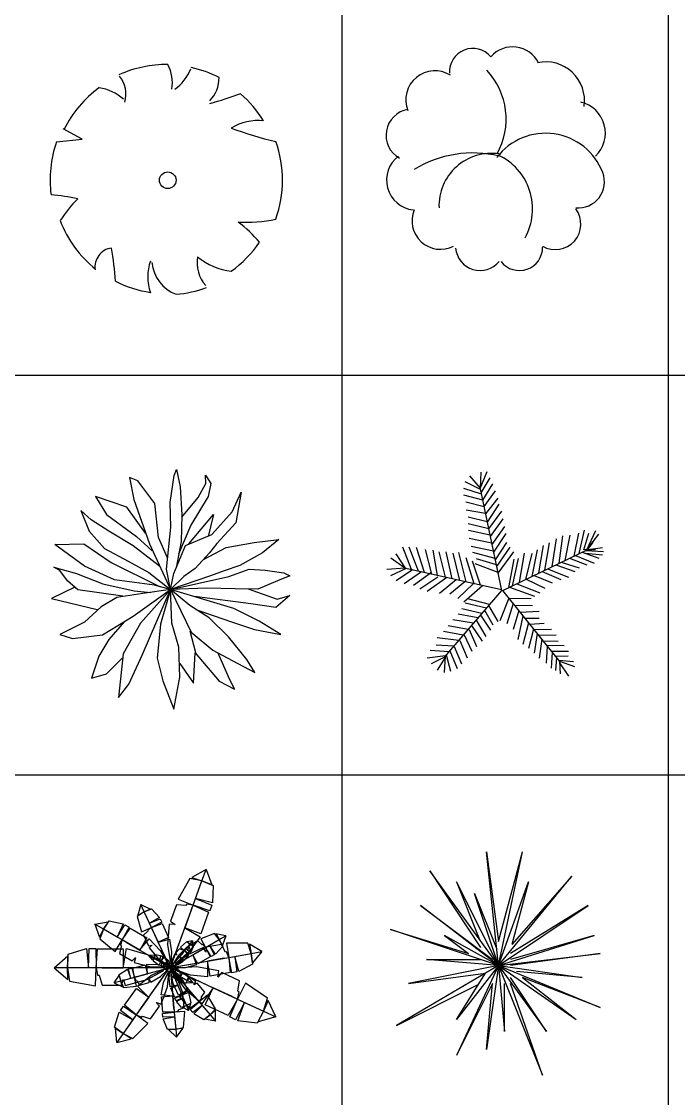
# Model space of a CAD drawing. Header units: inches. Extents: x 7658 to 73799, y 48 to 40262.
# Drawn here: x 19816 to 23984, y 12548 to 19380 of the extents above; entities that cross this region are included whole.
import ezdxf

# ---------------------------------------------------------------- set-up
doc = ezdxf.new("R2010")
doc.units = ezdxf.units.IN
doc.layers.add('www.cad-blocks.net', color=7, linetype='Continuous')

# ---------------------------------------------------------------- blocks, each defined once
blk = doc.blocks.new('A$C516926BB')
for p, q in [((10.4622, 38.5194), (10.4622, 0)), ((12.5317, 38.5194), (12.5317, 0)), ((0, 16.441), (60.3118, 16.441)), ((0, 13.9072), (62.4121, 13.9072))]:
    blk.add_line(p, q)
blk = doc.blocks.new('A$C63150AB7')
for p, q in [((0.2029, 0.9851), (0.0832, 1.0493)), ((0.0405, 0.9668), (0.2029, 0.9851))]:
    blk.add_line(p, q)
for centre, major_axis, start_param, end_param in [((0.7389, 0.7242), (0.5186, 0.5186), 0.773742, 1.211008), ((0.5096, 1.3383), (-0.1881, 0.1881), 3.788717, 4.391472), ((0.7389, 0.7242), (-0.5171, 0.5171), -1.25879, -1.000037), ((0.302, 1.2696), (0.1267, 0.1267), 5.212522, 6.19173), ((0.6339, 1.5318), (-0.1967, 0.1967), 2.952867, 3.552463), ((0.8605, 1.3759), (0.1498, 0.1498), 4.727144, 5.493687), ((0.7389, 0.7242), (0.5133, 0.5133), 1.415027, 1.895856), ((0.2606, 1.0058), (-0.2187, 0.2187), -1.509355, -0.95094), ((0.4137, 3.3781), (1.5905, 1.5905), 4.196465, 4.288448), ((0.7389, 0.7242), (0.5099, 0.5099), 6.045992, 6.361293), ((1.3182, 0.7802), (0.2276, 0.2276), 0.672515, 1.337872), ((2.0718, 3.6008), (-1.9153, 1.9153), 2.008638, 2.117872), ((0.7389, 0.7242), (-0.5228, 0.5228), 0.451039, 0.912371), ((0.7389, 0.7242), (-0.52, 0.52), 3.583697, 4.266108), ((0.7462, 0.7238), (-0.0372, 0.0372), 3.926991, 10.210176), ((-0.0904, -0.5785), (-0.8576, 0.8576), -1.005784, -0.864551), ((0.7443, 0.0311), (0.5717, 0.5717), 1.566925, 1.786021), ((0.7389, 0.7242), (0.5109, 0.5109), 2.719403, 3.253977), ((1.2433, 1.3603), (-0.6388, 0.6388), 2.299393, 2.565889), ((0.7503, -0.1495), (0.5313, 0.5313), 6.189873, 6.440142), ((0.4046, 0.1742), (0.085, 0.085), 0.920505, 2.509971), ((-1.1106, 0.004), (1.0795, 1.0795), 5.549213, 5.688444), ((0.7389, 0.7242), (0.5009, 0.5009), 4.544733, 4.908675), ((0.9227, 0.11), (0.2147, 0.2147), 2.017616, 2.694773), ((1.1578, 0.2017), (-0.1593, 0.1593), 0.621885, 1.494487), ((1.1989, 0.5573), (-0.2925, 0.2925), 1.66606, 2.235929), ((0.8887, 0.2281), (0.1734, 0.1734), 2.46425, 3.551661), ((0.7389, 0.7242), (0.5086, 0.5086), 3.458367, 3.784495), ((0.7389, 0.7242), (0.5138, 0.5138), 4.009434, 4.281776)]:
    blk.add_ellipse(centre, major_axis=major_axis, ratio=1, start_param=start_param, end_param=end_param)
blk = doc.blocks.new('A$C36E51617')
for centre, major_axis, start_param, end_param in [((0.5508, 1.2596), (-0.1056, 0.1056), 4.632267, 7.123696), ((0.8025, 1.2351), (-0.1299, 0.1299), 4.38944, 6.34696), ((1.0144, 1.0784), (-0.173, 0.173), 3.774401, 5.720217), ((0.3092, 1.0834), (-0.1299, 0.1299), -1.3541, 1.167084), ((0.3087, 0.9603), (-0.3203, 0.3203), 3.416789, 4.683083), ((1.1903, 0.8719), (-0.1421, 0.1421), 3.114375, 5.266051), ((0.165, 0.8582), (0.117, 0.117), 0.944961, 3.429935), ((1.0121, 0.4826), (-0.3879, 0), 3.505958, 5.636507), ((0.5507, 0.0328), (-0.504, 0.504), -1.021145, -0.235475), ((0.6673, 0.4111), (0.2346, 0.2346), 0.634609, 2.397102), ((0.1938, 0.5736), (-0.1347, 0.1347), -0.141715, 2.238955), ((0.5532, 0.3908), (-0.266, 0.266), 3.41688, 5.066097), ((1.2201, 0.562), (-0.1168, 0.1168), 2.25606, 4.291356), ((0.345, 0.3152), (0.1278, 0.1278), 1.9629, 4.403331), ((1.0742, 0.2943), (-0.1142, 0.1142), 1.831001, 4.568798), ((0.597, 0.1565), (0.1108, 0.1108), 2.452912, 4.801239), ((0.846, 0.147), (0.1041, 0.1041), 3.022497, 5.504271)]:
    blk.add_ellipse(centre, major_axis=major_axis, ratio=1, start_param=start_param, end_param=end_param)
blk = doc.blocks.new('A$C56312F55')
at = {"linetype": 'Continuous'}
for p, q in [((0.7781, 1.4832), (0.7927, 1.5206)), ((0.7927, 1.5206), (0.816, 1.4114)), ((0.5479, 1.4488), (0.4954, 1.4706)), ((0.4954, 1.4706), (0.5216, 1.3302)), ((0.6557, 1.3051), (0.5479, 1.4488)), ((0.7519, 1.3114), (0.7781, 1.4832)), ((0.9792, 1.4332), (0.9763, 1.4862)), ((0.9763, 1.4862), (1.0112, 1.4332)), ((0.816, 1.4114), (0.8276, 1.2333)), ((0.9296, 1.3426), (0.9792, 1.4332)), ((1.0112, 1.4332), (0.9938, 1.3489)), ((1.1453, 1.252), (1.2036, 1.377)), ((1.2036, 1.377), (1.1686, 1.1834)), ((0.4779, 1.2833), (0.2798, 1.3489)), ((0.2798, 1.3489), (0.3497, 1.2365)), ((0.5216, 1.3302), (0.6207, 1.0491)), ((0.679, 1.0897), (0.6557, 1.3051)), ((0.7577, 1.1553), (0.7519, 1.3114)), ((0.8271, 1.2179), (0.9296, 1.3426)), ((0.9938, 1.3489), (0.883, 1.1678)), ((0.2506, 1.2021), (0.1865, 1.2614)), ((0.1865, 1.2614), (0.239, 1.1303)), ((0.3497, 1.2365), (0.5391, 1.096)), ((0.5966, 1.1175), (0.4779, 1.2833)), ((0.8276, 1.2333), (0.8218, 1.0647)), ((0.8714, 1.0491), (1.0287, 1.2365)), ((1.0287, 1.2365), (0.9938, 1.096)), ((1.0171, 1.1084), (1.1453, 1.252)), ((0.3643, 1.1303), (0.2506, 1.2021)), ((0.883, 1.1678), (0.8061, 0.9847)), ((1.1686, 1.1834), (1.0491, 1.0522)), ((0.239, 1.1303), (0.3351, 1.021)), ((0.5187, 1.0366), (0.3643, 1.1303)), ((0.5391, 1.096), (0.6382, 1.0054)), ((0.7286, 0.8899), (0.7577, 1.1553)), ((0.851, 1.0398), (1.0171, 1.1084)), ((0.0204, 1.046), (0.204, 1.0491)), ((0.2098, 0.9086), (0.0204, 1.046)), ((0.204, 1.0491), (0.3788, 0.9305)), ((0.6861, 0.908), (0.5187, 1.0366)), ((0.6207, 1.0491), (0.7545, 0.7603)), ((0.7364, 0.9616), (0.679, 1.0897)), ((0.7752, 0.8618), (0.851, 1.0398)), ((0.8218, 1.0647), (0.7901, 0.8967)), ((0.9648, 0.9512), (1.1074, 1.0272)), ((1.0491, 1.0522), (1.0025, 0.9929)), ((1.1074, 1.0272), (1.2852, 1.0585)), ((1.2852, 1.0585), (1.4426, 1.0772)), ((1.4426, 1.0772), (1.3376, 0.9929)), ((0.3351, 1.021), (0.4867, 0.9398)), ((1.0025, 0.9929), (0.9122, 0.893)), ((1.3376, 0.9929), (1.1948, 0.9117)), ((0.0146, 0.9023), (0.1574, 0.8618)), ((0.0524, 0.8805), (0.0146, 0.9023)), ((0.3992, 0.8212), (0.2098, 0.9086)), ((0.3788, 0.9305), (0.6861, 0.7781)), ((0.4867, 0.9398), (0.6178, 0.868)), ((0.7545, 0.7603), (0.7286, 0.8899)), ((0.9122, 0.893), (0.8393, 0.8431)), ((1.1948, 0.9117), (1.0958, 0.8774)), ((1.1249, 0.8431), (1.2531, 0.8899)), ((1.2531, 0.8899), (1.3551, 0.8836)), ((0.102, 0.8149), (0.0524, 0.8805)), ((0.1574, 0.8618), (0.3264, 0.7962)), ((0.6528, 0.7868), (0.3992, 0.8212)), ((0.6178, 0.868), (0.7545, 0.7603)), ((0.7545, 0.7603), (0.7752, 0.8618)), ((1.0083, 0.8461), (0.7545, 0.7603)), ((0.7545, 0.7603), (1.1249, 0.8431)), ((0.8393, 0.8431), (0.7545, 0.7603)), ((1.0958, 0.8774), (1.0083, 0.8461)), ((1.3551, 0.8836), (1.4746, 0.8649)), ((1.5125, 0.8461), (1.4338, 0.8149)), ((1.4746, 0.8649), (1.5125, 0.8461)), ((0.1468, 0.7756), (0, 0.7025)), ((0.1661, 0.7587), (0.102, 0.8149)), ((0.4517, 0.7181), (0.1661, 0.7587)), ((0.3264, 0.7962), (0.5246, 0.7525)), ((0.5187, 0.5901), (0.7545, 0.7603)), ((0.5246, 0.7525), (0.6302, 0.7406)), ((0.7545, 0.7603), (0.5654, 0.5464)), ((0.5741, 0.3434), (0.7545, 0.7603)), ((0.7545, 0.7603), (0.5799, 0.7338)), ((0.7545, 0.7603), (0.6528, 0.7868)), ((0.7545, 0.7603), (0.6907, 0.5401)), ((0.985, 0.7681), (0.7545, 0.7603)), ((0.7545, 0.7603), (0.8859, 0.4902)), ((0.8772, 0.6588), (0.7545, 0.7603)), ((1.157, 0.6401), (0.7545, 0.7603)), ((0.7635, 0.5464), (0.7545, 0.7603)), ((1.1657, 0.7649), (0.985, 0.7681)), ((1.3085, 0.7619), (1.1657, 0.7649)), ((1.2474, 0.7632), (1.4309, 0.6994)), ((1.4338, 0.8149), (1.3085, 0.7619)), ((0, 0.7025), (0.2885, 0.6338)), ((0.4138, 0.7088), (0.3147, 0.6494)), ((0.5799, 0.7338), (0.4138, 0.7088)), ((1.2648, 0.6682), (0.9075, 0.7146)), ((1.5125, 0.7212), (1.4222, 0.6463)), ((1.4309, 0.6994), (1.5125, 0.7212)), ((0.3147, 0.6494), (0.2098, 0.5527)), ((0.9996, 0.5808), (0.8772, 0.6588)), ((0.9163, 0.6339), (1.1424, 0.5558)), ((1.3172, 0.5589), (1.157, 0.6401)), ((1.4222, 0.6463), (1.2648, 0.6682)), ((0.2098, 0.5527), (0.0524, 0.4746)), ((0.3235, 0.4715), (0.5187, 0.5901)), ((0.4617, 0.5555), (0.3643, 0.4434)), ((1.122, 0.4589), (0.9996, 0.5808)), ((1.1424, 0.5558), (1.2881, 0.5058)), ((1.4542, 0.4746), (1.3172, 0.5589)), ((0.5654, 0.5464), (0.4546, 0.3528)), ((0.6907, 0.5401), (0.6703, 0.3247)), ((0.8072, 0.3934), (0.7635, 0.5464)), ((0.9151, 0.359), (0.8801, 0.4964)), ((0.8859, 0.4902), (1.0229, 0.3747)), ((1.2881, 0.5058), (1.4542, 0.4746)), ((0.0524, 0.4746), (0.134, 0.4496)), ((0.134, 0.4496), (0.3235, 0.4715)), ((0.3643, 0.4434), (0.3002, 0.3372)), ((1.2386, 0.3153), (1.122, 0.4589)), ((0.4546, 0.3528), (0.4255, 0.0749)), ((0.4896, 0.1592), (0.5741, 0.3434)), ((0.8131, 0.203), (0.8072, 0.3934)), ((0.9005, 0.1655), (0.9122, 0.359)), ((0.9122, 0.359), (1.0637, 0.1779)), ((1.0229, 0.3747), (1.1453, 0.3091)), ((1.122, 0.206), (1.0579, 0.356)), ((0.3002, 0.3372), (0.2535, 0.1967)), ((0.3497, 0.2248), (0.4488, 0.3247)), ((0.6703, 0.3247), (0.7052, 0.1811)), ((0.8131, 0.2904), (0.9005, 0.1655)), ((1.1453, 0.3091), (1.291, 0.2341)), ((1.291, 0.2341), (1.2386, 0.3153)), ((0.2535, 0.1967), (0.3497, 0.2248)), ((1.1599, 0.128), (1.122, 0.206)), ((0.4255, 0.0749), (0.4896, 0.1592)), ((0.7052, 0.1811), (0.7752, 0)), ((0.7752, 0), (0.8131, 0.203)), ((1.0637, 0.1779), (1.1599, 0.128))]:
    blk.add_line(p, q, dxfattribs=at)
blk = doc.blocks.new('A$C5A6D40E5')
for p, q in [((0.5927, 1.1912), (0.6363, 1.2994)), ((0.5942, 1.1843), (0.497, 1.2335)), ((0.5933, 1.1928), (0.5263, 1.2711)), ((0.5937, 1.1938), (0.5991, 1.2947)), ((0.5986, 1.1632), (0.6557, 1.2586)), ((0.6006, 1.1539), (0.4876, 1.1909)), ((0.729, 0.5446), (0.5934, 1.188)), ((0.6086, 1.1157), (0.6713, 1.2202)), ((0.6167, 1.0775), (0.6898, 1.1753)), ((0.6085, 1.1165), (0.4891, 1.1478)), ((0.6174, 1.0743), (0.4999, 1.104)), ((0.6268, 1.0293), (0.706, 1.1303)), ((0.6261, 1.0326), (0.503, 1.0534)), ((0.638, 0.9766), (0.7128, 1.091)), ((0.6466, 0.9357), (0.7302, 1.0466)), ((0.6372, 0.9802), (0.5155, 1.0079)), ((0.6466, 0.9354), (0.5163, 0.9659)), ((0.6568, 0.8872), (0.7384, 0.9987)), ((0.6551, 0.8953), (0.5172, 0.9248)), ((0.6678, 0.8352), (0.7489, 0.9494)), ((0.6778, 0.7876), (0.7563, 0.9062)), ((1.0925, 0.7165), (1.1171, 0.8899)), ((1.1306, 0.7348), (1.1629, 0.8944)), ((1.1876, 0.7624), (1.2175, 0.9065)), ((1.2208, 0.7784), (1.2533, 0.9263)), ((1.2496, 0.8007), (1.2806, 0.9068)), ((1.2692, 0.8019), (1.3247, 0.9234)), ((1.2724, 0.8087), (1.344, 0.9009)), ((0.666, 0.8438), (0.5223, 0.8737)), ((0.6764, 0.794), (0.5348, 0.8237)), ((0.6882, 0.7385), (0.7606, 0.8483)), ((0.9649, 0.6547), (0.9935, 0.829)), ((1.0017, 0.6726), (1.0307, 0.8459)), ((1.0481, 0.695), (1.0751, 0.871)), ((1.2741, 0.8042), (1.3085, 0.8497)), ((0.1174, 0.6848), (0.0591, 0.7764)), ((0.1567, 0.6759), (0.1018, 0.8193)), ((0.2006, 0.666), (0.1407, 0.8187)), ((0.2395, 0.6572), (0.1888, 0.8157)), ((0.2853, 0.6469), (0.2448, 0.8039)), ((0.3217, 0.6387), (0.2937, 0.7995)), ((0.3724, 0.6272), (0.3312, 0.7885)), ((0.4142, 0.6178), (0.3759, 0.7885)), ((0.4635, 0.6067), (0.4214, 0.7808)), ((0.5035, 0.5976), (0.4569, 0.7841)), ((0.553, 0.5865), (0.5038, 0.7516)), ((0.6863, 0.7471), (0.5448, 0.7847)), ((0.6972, 0.6953), (0.7828, 0.8196)), ((0.706, 0.6539), (0.8064, 0.7897)), ((0.7364, 0.5443), (1.2741, 0.8042)), ((0.8413, 0.5969), (0.8729, 0.78)), ((0.8816, 0.6145), (0.9215, 0.7791)), ((0.921, 0.6335), (0.9562, 0.8009)), ((1.1962, 0.7666), (1.3145, 0.7179)), ((1.2392, 0.7874), (1.3455, 0.7483)), ((1.2741, 0.8042), (1.2496, 0.8007)), ((1.2593, 0.78), (1.3688, 0.7702)), ((1.2644, 0.7965), (1.375, 0.7909)), ((1.2741, 0.8042), (1.3244, 0.8042)), ((1.2761, 0.8042), (1.3685, 0.8157)), ((0.1164, 0.6845), (0, 0.6759)), ((0.123, 0.6835), (0.0236, 0.6363)), ((0.1199, 0.682), (0.025, 0.7498)), ((0.7268, 0.5473), (0.12, 0.6842)), ((0.5943, 0.5772), (0.5431, 0.7303)), ((0.7053, 0.6572), (0.5596, 0.7128)), ((0.6949, 0.7064), (0.5681, 0.7442)), ((0.7744, 0.5627), (0.8081, 0.7421)), ((0.7965, 0.5734), (0.8356, 0.7457)), ((1.0719, 0.7065), (1.1922, 0.6638)), ((1.1052, 0.7226), (1.2192, 0.688)), ((1.1585, 0.7483), (1.2676, 0.7066)), ((0.1633, 0.6744), (0.0594, 0.6046)), ((0.2196, 0.6617), (0.1092, 0.5866)), ((0.2827, 0.657), (0.1683, 0.5748)), ((0.3234, 0.6287), (0.2081, 0.5517)), ((0.3793, 0.6257), (0.2562, 0.5381)), ((0.8827, 0.615), (1.0026, 0.5588)), ((0.934, 0.6398), (1.0489, 0.5928)), ((0.9851, 0.6645), (1.1046, 0.6144)), ((1.0198, 0.6813), (1.1521, 0.6274)), ((0.4397, 0.612), (0.3332, 0.5254)), ((0.4945, 0.5997), (0.3992, 0.5195)), ((0.5498, 0.5872), (0.4495, 0.4938)), ((0.6071, 0.5743), (0.4885, 0.4704)), ((0.7776, 0.5642), (0.936, 0.5068)), ((0.8243, 0.5868), (0.9704, 0.5292)), ((0.727, 0.5446), (0.3659, 0.1224)), ((0.6505, 0.4551), (0.5141, 0.4911)), ((0.7735, 0.4944), (0.7168, 0.3515)), ((0.7333, 0.5443), (1.0961, 0.0937)), ((0.775, 0.4925), (0.915, 0.4943)), ((0.6014, 0.3977), (0.4757, 0.4284)), ((0.6311, 0.4325), (0.4956, 0.4633)), ((0.6203, 0.4198), (0.6724, 0.3258)), ((0.6454, 0.4491), (0.7029, 0.3471)), ((0.8009, 0.4603), (0.76, 0.332)), ((0.8361, 0.4166), (0.801, 0.2963)), ((0.809, 0.4503), (0.9244, 0.4476)), ((0.8444, 0.4063), (0.9653, 0.4116)), ((0.5496, 0.3371), (0.4174, 0.358)), ((0.578, 0.3703), (0.4527, 0.3932)), ((0.5654, 0.3557), (0.6284, 0.2522)), ((0.5929, 0.3878), (0.6582, 0.2912)), ((0.8626, 0.3837), (0.8302, 0.233)), ((0.876, 0.3671), (0.967, 0.3672)), ((0.4836, 0.26), (0.3594, 0.2832)), ((0.5153, 0.2971), (0.3887, 0.3205)), ((0.5216, 0.2959), (0.5681, 0.1883)), ((0.5361, 0.3214), (0.6034, 0.2217)), ((0.8991, 0.3383), (0.8629, 0.2016)), ((0.9308, 0.299), (0.8991, 0.1756)), ((0.9065, 0.3292), (0.9986, 0.3362)), ((0.9334, 0.2958), (1.0444, 0.2977)), ((0.4555, 0.2271), (0.3185, 0.2439)), ((0.4622, 0.2263), (0.509, 0.1156)), ((0.4887, 0.266), (0.5382, 0.1597)), ((0.954, 0.2703), (0.9335, 0.1464)), ((0.9616, 0.2607), (1.0734, 0.2631)), ((0.9825, 0.2348), (0.9653, 0.1138)), ((0.9914, 0.2238), (1.0873, 0.2229)), ((0.3934, 0.1546), (0.2735, 0.1626)), ((0.4233, 0.1895), (0.3136, 0.1972)), ((0.3997, 0.1619), (0.4455, 0.0497)), ((0.4268, 0.1893), (0.4726, 0.0781)), ((1.0174, 0.1914), (1.0105, 0.0819)), ((1.0126, 0.1975), (1.124, 0.1943)), ((1.0481, 0.1533), (1.0429, 0.05)), ((1.0445, 0.1578), (1.1521, 0.1582)), ((0.3724, 0.1299), (0.2556, 0.1138)), ((0.3648, 0.121), (0.2812, 0.0792)), ((0.369, 0.1185), (0.3179, 0.0375)), ((0.3695, 0.1265), (0.3628, 0.0225)), ((0.3765, 0.1348), (0.4032, 0.0319)), ((1.0698, 0.1264), (1.1498, 0.1289)), ((1.0758, 0.1189), (1.0708, 0.0361)), ((1.0903, 0.101), (1.1831, 0.0925)), ((1.0947, 0.0954), (1.1902, 0.0612)), ((1.0952, 0.0948), (1.1001, 0.0154)), ((1.0959, 0.0843), (1.1515, 0))]:
    blk.add_line(p, q)
blk = doc.blocks.new('A$C02403814')
for p, q in [((0.7133, 0.488, -0.3969), (0.7377, 0.4739, -0.3969)), ((0.7133, 0.488, -0.0921), (0.7377, 0.4739, -0.0921)), ((0.7205, 0.4588, -0.2419), (0.7377, 0.4834, -0.2419)), ((0.7281, 0.4943, -0.0074), (0.7377, 0.4739, -0.0074)), ((0.7492, 0.5056, -0.3197), (0.7377, 0.4739, -0.3197)), ((0.7555, 0.4842, -0.0458), (0.7377, 0.4739, -0.0458)), ((0.7449, 0.4825, 0.0573), (0.7377, 0.4739, 0.0573)), ((0.7672, 0.4791, -0.1394), (0.7377, 0.4739, -0.1394)), ((0.7001, 0.4739, -0.4715), (0.7377, 0.4739, -0.4715)), ((0.7195, 0.469, 0.0205), (0.7377, 0.4739, 0.0205)), ((0.7717, 0.458, -0.3953), (0.7377, 0.4739, -0.3953)), ((0.7522, 0.4567, -0.3217), (0.7377, 0.4739, -0.3217)), ((0.7436, 0.4601, -0.1706), (0.7377, 0.4739, -0.1706)), ((0.7396, 0.4515, -0.0455), (0.7377, 0.4739, -0.0455))]:
    blk.add_line(p, q)
at = {"extrusion": (0.721942, -0.193444, 0.664364)}
blk.add_line((0.7335, 0.4771, 0.0633), (0.7389, 0.4736, 0.0564), dxfattribs=at)
at = {"extrusion": (-0.657265, 0.176114, 0.732793)}
blk.add_line((0.7417, 0.4651, 0.0627), (0.7359, 0.4692, 0.0565), dxfattribs=at)
for points in [[(0.9647, 1.0978, -0.5061), (0.8743, 1.0467, -0.3932), (0.9384, 1.0253, -0.3724), (0.9647, 1.0978, -0.5061)], [(0.9647, 1.0978, -0.5061), (1.0012, 1.0005, -0.3932), (0.9384, 1.0253, -0.3724), (0.9647, 1.0978, -0.5061)], [(0.9384, 1.0253, -0.3724), (0.8624, 1.0414, -0.374), (0.7872, 0.9096, -0.2902), (0.8825, 0.8718, -0.2781)], [(0.9384, 1.0253, -0.3724), (1.0094, 0.9958, -0.3782), (1.0055, 0.8851, -0.3208), (0.8977, 0.9136, -0.3038)], [(0.8977, 0.9136, -0.3038), (1.0004, 0.8711, -0.3123), (0.9877, 0.8362, -0.2908), (0.8825, 0.8718, -0.2781)], [(0.5715, 0.828, -0.0425), (0.5281, 0.7997, -0.0435), (0.555, 0.7022, 0.0123), (0.6177, 0.7294, 0.0204)], [(0.5496, 0.8745, -0.1316), (0.5312, 0.8078, -0.0564), (0.5715, 0.828, -0.0425), (0.5496, 0.8745, -0.1316)], [(0.5496, 0.8745, -0.1316), (0.6127, 0.8461, -0.0564), (0.5715, 0.828, -0.0425), (0.5496, 0.8745, -0.1316)], [(0.5715, 0.828, -0.0425), (0.6188, 0.8477, -0.0464), (0.6693, 0.7938, -0.0081), (0.6051, 0.7563, 0.0032)], [(0.8825, 0.8718, -0.2781), (0.9807, 0.8269, -0.2493), (0.9309, 0.69, -0.2493), (0.8297, 0.7268, -0.2781)], [(0.2585, 0.7505, -0.2474), (0.3436, 0.7664, -0.1534), (0.3142, 0.7184, -0.136), (0.2585, 0.7505, -0.2474)], [(0.2585, 0.7505, -0.5522), (0.3436, 0.7664, -0.4582), (0.3142, 0.7184, -0.4408), (0.2585, 0.7505, -0.5522)], [(0.3142, 0.7184, -0.4408), (0.3487, 0.7724, -0.4457), (0.439, 0.7532, -0.3978), (0.3999, 0.6689, -0.3837)], [(0.3142, 0.7184, -0.136), (0.3487, 0.7724, -0.1409), (0.439, 0.7532, -0.093), (0.3999, 0.6689, -0.0789)], [(0.6051, 0.7563, 0.0032), (0.6735, 0.7848, -0.0024), (0.684, 0.7624, 0.0119), (0.6177, 0.7294, 0.0204)], [(0.6177, 0.7294, 0.0204), (0.6851, 0.7547, 0.0396), (0.7264, 0.6668, 0.0396), (0.6614, 0.6363, 0.0204)], [(0.2585, 0.7505, -0.2474), (0.2873, 0.6689, -0.1534), (0.3142, 0.7184, -0.136), (0.2585, 0.7505, -0.2474)], [(0.2585, 0.7505, -0.5522), (0.2873, 0.6689, -0.4582), (0.3142, 0.7184, -0.4408), (0.2585, 0.7505, -0.5522)], [(0.3142, 0.7184, -0.4408), (0.29, 0.6584, -0.4421), (0.3873, 0.5776, -0.3723), (0.4321, 0.6503, -0.3623)], [(0.3142, 0.7184, -0.136), (0.29, 0.6584, -0.1373), (0.3873, 0.5776, -0.0675), (0.4321, 0.6503, -0.0575)], [(0.3999, 0.6689, -0.3837), (0.4497, 0.747, -0.3907), (0.4765, 0.7315, -0.3728), (0.4321, 0.6503, -0.3623)], [(0.3999, 0.6689, -0.0789), (0.4497, 0.747, -0.0859), (0.4765, 0.7315, -0.068), (0.4321, 0.6503, -0.0575)], [(0.4321, 0.6503, -0.3623), (0.4831, 0.7244, -0.3382), (0.5883, 0.6637, -0.3382), (0.5435, 0.586, -0.3623)], [(0.4321, 0.6503, -0.0575), (0.4831, 0.7244, -0.0334), (0.5883, 0.6637, -0.0334), (0.5435, 0.586, -0.0575)], [(1.0482, 0.6532, -0.078), (1.019, 0.6906, -0.079), (0.932, 0.6584, -0.0278), (0.9618, 0.6033, -0.0204)], [(1.089, 0.6767, -0.1597), (1.0266, 0.6884, -0.0907), (1.0482, 0.6532, -0.078), (1.089, 0.6767, -0.1597)], [(0.8629, 0.6241, 0.0397), (0.8409, 0.6378, 0.0392), (0.8024, 0.6049, 0.0672), (0.828, 0.5823, 0.0712)], [(0.8629, 0.6241, 0.0397), (0.8818, 0.6069, 0.0378), (0.8681, 0.5726, 0.0569), (0.8375, 0.5937, 0.0626)], [(0.8793, 0.6439, -0.0048), (0.8452, 0.6381, 0.0328), (0.8629, 0.6241, 0.0397), (0.8793, 0.6439, -0.0048)], [(0.8793, 0.6439, -0.0048), (0.8798, 0.6093, 0.0328), (0.8629, 0.6241, 0.0397), (0.8793, 0.6439, -0.0048)], [(0.9853, 0.6169, -0.0361), (1.0167, 0.5566, -0.0412), (0.997, 0.5453, -0.0282), (0.9618, 0.6033, -0.0204)], [(1.0482, 0.6532, -0.078), (1.0699, 0.6115, -0.0816), (1.0245, 0.5612, -0.0465), (0.9853, 0.6169, -0.0361)], [(1.089, 0.6767, -0.1597), (1.0679, 0.6169, -0.0907), (1.0482, 0.6532, -0.078), (1.089, 0.6767, -0.1597)], [(1.2513, 0.5645, -0.1863), (1.23, 0.6301, -0.1876), (1.0951, 0.6294, -0.1131), (1.1083, 0.5392, -0.1024)], [(1.3188, 0.5764, -0.305), (1.2394, 0.6233, -0.2047), (1.2513, 0.5645, -0.1863), (1.3188, 0.5764, -0.305)], [(0, 0.4739, -0.6785), (0.0877, 0.5489, -0.5531), (0.0857, 0.4739, -0.53), (0, 0.4739, -0.6785)], [(0.0857, 0.4739, -0.53), (0.0895, 0.5593, -0.5365), (0.2066, 0.5972, -0.4727), (0.2177, 0.4739, -0.4538)], [(0.2177, 0.4739, -0.4538), (0.2231, 0.5972, -0.4632), (0.2643, 0.5972, -0.4394), (0.2672, 0.4739, -0.4252)], [(0.2672, 0.4739, -0.4252), (0.2767, 0.5935, -0.3932), (0.4387, 0.5935, -0.3932), (0.4387, 0.4739, -0.4252)], [(0.5966, 0.5539, 0.1565), (0.6391, 0.5565, 0.1582), (0.6356, 0.5386, 0.1655), (0.5966, 0.5539, 0.1565)], [(0.5966, 0.5539, 0.1565), (0.6243, 0.5225, 0.1644), (0.6356, 0.5386, 0.1655), (0.5966, 0.5539, 0.1565)], [(0.6356, 0.5386, 0.1655), (0.6434, 0.5578, 0.1602), (0.6753, 0.5521, 0.1479), (0.6681, 0.5223, 0.1541)], [(0.6681, 0.5223, 0.1541), (0.6794, 0.5501, 0.1465), (0.6895, 0.545, 0.1429), (0.6803, 0.5162, 0.1498)], [(0.828, 0.5823, 0.0712), (0.8538, 0.5571, 0.0808), (0.8227, 0.5198, 0.0808), (0.7951, 0.5428, 0.0712)], [(0.8375, 0.5937, 0.0626), (0.8649, 0.5688, 0.0598), (0.857, 0.5593, 0.0669), (0.828, 0.5823, 0.0712)], [(0.9618, 0.6033, -0.0204), (0.9901, 0.5437, -0.0028), (0.913, 0.4991, -0.0028), (0.8801, 0.5561, -0.0204)], [(1.2513, 0.5645, -0.1863), (1.2602, 0.4967, -0.1914), (1.1732, 0.4505, -0.1404), (1.1473, 0.5461, -0.1253)], [(1.3188, 0.5764, -0.305), (1.2602, 0.5051, -0.2047), (1.2513, 0.5645, -0.1863), (1.3188, 0.5764, -0.305)], [(0.5105, 0.413, 0.0436), (0.4996, 0.472, 0.0597), (0.5778, 0.493, 0.0597), (0.5933, 0.4352, 0.0436)], [(0.6356, 0.5386, 0.1655), (0.6286, 0.5182, 0.1666), (0.6662, 0.4914, 0.1529), (0.6803, 0.5162, 0.1498)], [(0.6803, 0.5162, 0.1498), (0.6993, 0.5408, 0.1485), (0.7223, 0.5253, 0.119), (0.7047, 0.4998, 0.1186)], [(1.1083, 0.5392, -0.1024), (1.1174, 0.4437, -0.0768), (0.9899, 0.4212, -0.0768), (0.9733, 0.5154, -0.1024)], [(1.1473, 0.5461, -0.1253), (1.1602, 0.4482, -0.1328), (1.1277, 0.4425, -0.1137), (1.1083, 0.5392, -0.1024)], [(0, 0.4739, -0.6785), (0.0877, 0.3988, -0.5531), (0.0857, 0.4739, -0.53), (0, 0.4739, -0.6785)], [(0.0857, 0.4739, -0.53), (0.0977, 0.3885, -0.5317), (0.2639, 0.36, -0.4386), (0.2672, 0.4739, -0.4252)], [(0.3814, 0.3784, -0.083), (0.414, 0.426, -0.0203), (0.4228, 0.3895, -0.0087), (0.3814, 0.3784, -0.083)], [(0.4228, 0.3895, -0.0087), (0.4136, 0.4312, -0.012), (0.4652, 0.4647, 0.0199), (0.4865, 0.4066, 0.0294)], [(0.4228, 0.3895, -0.0087), (0.4396, 0.3498, -0.0096), (0.5236, 0.3576, 0.0369), (0.5105, 0.413, 0.0436)], [(0.4865, 0.4066, 0.0294), (0.4732, 0.4669, 0.0247), (0.4931, 0.4722, 0.0366), (0.5105, 0.413, 0.0436)], [(0.8001, 0.4188, 0.142), (0.7802, 0.3951, 0.1408), (0.7555, 0.4131, 0.1143), (0.774, 0.4379, 0.1139)], [(0.8124, 0.4121, 0.1449), (0.7995, 0.3852, 0.1366), (0.7893, 0.3908, 0.1342), (0.8001, 0.4188, 0.142)], [(0.845, 0.394, 0.1525), (0.8529, 0.414, 0.1542), (0.8154, 0.4429, 0.1454), (0.8001, 0.4188, 0.142)], [(0.845, 0.394, 0.1525), (0.8361, 0.3754, 0.1468), (0.8035, 0.3829, 0.1375), (0.8124, 0.4121, 0.1449)], [(0.3814, 0.3784, -0.083), (0.4335, 0.3535, -0.0203), (0.4228, 0.3895, -0.0087), (0.3814, 0.3784, -0.083)], [(0.5218, 0.1751, -0.205), (0.4478, 0.2362, -0.1793), (0.5221, 0.3423, -0.1793), (0.6005, 0.2875, -0.205)], [(0.8118, 0.3009, -0.1521), (0.7663, 0.2856, -0.1393), (0.7408, 0.3451, -0.1393), (0.7848, 0.3639, -0.1521)], [(0.8825, 0.3779, 0.1393), (0.8403, 0.3767, 0.1445), (0.845, 0.394, 0.1525), (0.8825, 0.3779, 0.1393)], [(0.8825, 0.3779, 0.1393), (0.8568, 0.4097, 0.1514), (0.845, 0.394, 0.1525), (0.8825, 0.3779, 0.1393)], [(1.1641, 0.2751, -0.349), (1.1049, 0.1707, -0.317), (0.9581, 0.2391, -0.317), (1.0087, 0.3475, -0.349)], [(1.3285, 0.1984, -0.4538), (1.3538, 0.2808, -0.4555), (1.2151, 0.3769, -0.3624), (1.1641, 0.2751, -0.349)], [(0.7623, 0.1927, -0.0177), (0.6903, 0.1921, 0.0015), (0.6818, 0.2889, 0.0015), (0.7533, 0.2952, -0.0177)], [(0.8196, 0.2827, -0.1636), (0.7734, 0.2653, -0.1673), (0.7669, 0.2804, -0.1578), (0.8118, 0.3009, -0.1521)], [(0.8404, 0.2342, -0.1941), (0.8084, 0.2221, -0.1966), (0.776, 0.2592, -0.1711), (0.8196, 0.2827, -0.1636)], [(0.92, 0.2584, -0.294), (0.8615, 0.2164, -0.2747), (0.7988, 0.2906, -0.2747), (0.8536, 0.3369, -0.294)], [(0.8404, 0.2342, -0.1941), (0.8699, 0.2521, -0.1947), (0.8542, 0.3177, -0.1575), (0.8118, 0.3009, -0.1521)], [(0.9903, 0.1753, -0.3568), (1.0248, 0.2139, -0.3579), (0.9734, 0.301, -0.302), (0.92, 0.2584, -0.294)], [(1.2089, 0.2541, -0.3776), (1.1519, 0.1446, -0.387), (1.1145, 0.1621, -0.3632), (1.1641, 0.2751, -0.349)], [(0.4991, 0.1427, -0.2278), (0.4207, 0.2028, -0.2353), (0.4396, 0.2298, -0.2162), (0.5218, 0.1751, -0.205)], [(0.8539, 0.2027, -0.2534), (0.8125, 0.2231, -0.2033), (0.8404, 0.2342, -0.1941), (0.8539, 0.2027, -0.2534)], [(0.8539, 0.2027, -0.2534), (0.8677, 0.2467, -0.2033), (0.8404, 0.2342, -0.1941), (0.8539, 0.2027, -0.2534)], [(0.9392, 0.2357, -0.3111), (0.8806, 0.1904, -0.3167), (0.8646, 0.2093, -0.3024), (0.92, 0.2584, -0.294)], [(0.9903, 0.1753, -0.3568), (0.9498, 0.1439, -0.3607), (0.887, 0.1828, -0.3224), (0.9392, 0.2357, -0.3111)], [(1.0236, 0.136, -0.4459), (1.024, 0.2052, -0.3707), (0.9903, 0.1753, -0.3568), (1.0236, 0.136, -0.4459)], [(1.3285, 0.1984, -0.4538), (1.2891, 0.1225, -0.4603), (1.1668, 0.1377, -0.3965), (1.2089, 0.2541, -0.3776)], [(1.4062, 0.1621, -0.6023), (1.3585, 0.2672, -0.4769), (1.3285, 0.1984, -0.4538), (1.4062, 0.1621, -0.6023)], [(0.4385, 0.0562, -0.2888), (0.3843, 0.0978, -0.294), (0.4131, 0.192, -0.2429), (0.4991, 0.1427, -0.2278)], [(0.4385, 0.0562, -0.2888), (0.5, 0.0248, -0.2901), (0.5949, 0.1207, -0.2157), (0.5218, 0.1751, -0.205)], [(0.7649, 0.1631, -0.0349), (0.6908, 0.1599, -0.0405), (0.6887, 0.1845, -0.0262), (0.7623, 0.1927, -0.0177)], [(0.7718, 0.0842, -0.0806), (0.7205, 0.082, -0.0845), (0.6917, 0.15, -0.0462), (0.7649, 0.1631, -0.0349)], [(0.7718, 0.0842, -0.0806), (0.8222, 0.0958, -0.0816), (0.8305, 0.1967, -0.0258), (0.7623, 0.1927, -0.0177)], [(1.0236, 0.136, -0.4459), (0.9552, 0.1471, -0.3707), (0.9903, 0.1753, -0.3568), (1.0236, 0.136, -0.4459)], [(1.4062, 0.1621, -0.6023), (1.2951, 0.1312, -0.4769), (1.3285, 0.1984, -0.4538), (1.4062, 0.1621, -0.6023)], [(0.3992, 0, -0.4076), (0.3902, 0.0919, -0.3073), (0.4385, 0.0562, -0.2888), (0.3992, 0, -0.4076)], [(0.7762, 0.033, -0.1697), (0.7268, 0.0814, -0.0945), (0.7718, 0.0842, -0.0806), (0.7762, 0.033, -0.1697)], [(0.7762, 0.033, -0.1697), (0.8165, 0.0893, -0.0945), (0.7718, 0.0842, -0.0806), (0.7762, 0.033, -0.1697)], [(0.3992, 0, -0.4076), (0.4886, 0.023, -0.3073), (0.4385, 0.0562, -0.2888), (0.3992, 0, -0.4076)]]:
    blk.add_3dface(points)
for points, invisible_edges in [([(0.8708, 0.8396, -0.2781), (0.7774, 0.8735, -0.2515), (0.7393, 0.7688, -0.2515), (0.7675, 0.7494, -0.2604)], 9), ([(0.8708, 0.8396, -0.2781), (0.8297, 0.7268, -0.2781), (0.7675, 0.7494, -0.2604)], 10), ([(0.8766, 0.8557, -0.2781), (0.8377, 0.8698, -0.267), (0.7774, 0.8735, -0.2515), (0.8708, 0.8396, -0.2781)], 5), ([(0.8825, 0.8718, -0.2781), (0.8407, 0.8779, -0.267), (0.8377, 0.8698, -0.267), (0.8766, 0.8557, -0.2781)], 4), ([(0.8301, 0.7277, -0.278), (0.7659, 0.7489, -0.2663), (0.7309, 0.7515, -0.2619), (0.7197, 0.622, -0.2901)], 9), ([(0.6226, 0.7191, 0.0204), (0.5976, 0.7073, 0.0277), (0.5675, 0.6806, 0.0381), (0.6274, 0.7087, 0.0204)], 5), ([(0.6274, 0.7087, 0.0204), (0.5675, 0.6806, 0.0381), (0.599, 0.6133, 0.0381), (0.6215, 0.6175, 0.0322)], 9), ([(0.6177, 0.7294, 0.0204), (0.5952, 0.7125, 0.0277), (0.5976, 0.7073, 0.0277), (0.6226, 0.7191, 0.0204)], 4), ([(0.6274, 0.7087, 0.0204), (0.6614, 0.6363, 0.0204), (0.6215, 0.6175, 0.0322)], 10), ([(0.8301, 0.7277, -0.278), (0.7197, 0.622, -0.2901), (0.7361, 0.5188, -0.3153), (0.7492, 0.5056, -0.3197)], 1), ([(0.8301, 0.7277, -0.278), (0.9263, 0.6712, -0.262), (0.8545, 0.5726, -0.2887), (0.7839, 0.6008, -0.3019)], 4), ([(0.4445, 0.6432, -0.3623), (0.4272, 0.6133, -0.353), (0.4154, 0.5643, -0.3401), (0.4568, 0.636, -0.3623)], 5), ([(0.4445, 0.6432, -0.0575), (0.4272, 0.6133, -0.0482), (0.4154, 0.5643, -0.0353), (0.4568, 0.636, -0.0575)], 5), ([(0.4568, 0.636, -0.3623), (0.4154, 0.5643, -0.3401), (0.4959, 0.5179, -0.3401), (0.5159, 0.5382, -0.3475)], 9), ([(0.4568, 0.636, -0.0575), (0.4154, 0.5643, -0.0353), (0.4959, 0.5179, -0.0353), (0.5159, 0.5382, -0.0427)], 9), ([(0.4321, 0.6503, -0.3623), (0.421, 0.6169, -0.353), (0.4272, 0.6133, -0.353), (0.4445, 0.6432, -0.3623)], 4), ([(0.4321, 0.6503, -0.0575), (0.421, 0.6169, -0.0482), (0.4272, 0.6133, -0.0482), (0.4445, 0.6432, -0.0575)], 4), ([(0.4568, 0.636, -0.3623), (0.5435, 0.586, -0.3623), (0.5159, 0.5382, -0.3475)], 10), ([(0.4568, 0.636, -0.0575), (0.5435, 0.586, -0.0575), (0.5159, 0.5382, -0.0427)], 10), ([(0.5427, 0.5865, -0.3622), (0.603, 0.6572, -0.3488), (0.6735, 0.584, -0.371), (0.6402, 0.5302, -0.382)], 4), ([(0.5427, 0.5865, -0.0574), (0.603, 0.6572, -0.044), (0.6735, 0.584, -0.0662), (0.6402, 0.5302, -0.0772)], 4), ([(0.6611, 0.6369, 0.0204), (0.621, 0.6165, 0.0282), (0.6033, 0.6013, 0.0311), (0.6592, 0.535, 0.0124)], 9), ([(0.6611, 0.6369, 0.0204), (0.6592, 0.535, 0.0124), (0.7157, 0.4943, -0.0044), (0.7281, 0.4943, -0.0074)], 1), ([(0.6611, 0.6369, 0.0204), (0.7331, 0.6558, 0.0311), (0.7459, 0.5755, 0.0133), (0.6994, 0.5554, 0.0045)], 4), ([(0.9436, 0.5928, -0.0204), (0.9133, 0.6454, -0.0041), (0.8543, 0.6113, -0.0041), (0.8599, 0.5912, -0.0095)], 9), ([(0.9527, 0.598, -0.0204), (0.94, 0.6199, -0.0136), (0.9133, 0.6454, -0.0041), (0.9436, 0.5928, -0.0204)], 5), ([(0.9618, 0.6033, -0.0204), (0.9446, 0.6226, -0.0136), (0.94, 0.6199, -0.0136), (0.9527, 0.598, -0.0204)], 4), ([(1.0783, 0.534, -0.1024), (1.063, 0.6209, -0.0788), (0.9654, 0.6037, -0.0788), (0.963, 0.5734, -0.0867)], 9), ([(1.0933, 0.5366, -0.1024), (1.0869, 0.5728, -0.0926), (1.063, 0.6209, -0.0788), (1.0783, 0.534, -0.1024)], 5), ([(0.4375, 0.4739, -0.4251), (0.46, 0.5958, -0.4073), (0.5902, 0.5583, -0.4369), (0.5876, 0.4739, -0.4516)], 4), ([(0.5427, 0.5865, -0.3622), (0.5161, 0.5368, -0.3524), (0.5088, 0.5085, -0.3488), (0.6135, 0.4806, -0.3723)], 9), ([(0.5427, 0.5865, -0.0574), (0.5161, 0.5368, -0.0476), (0.5088, 0.5085, -0.044), (0.6135, 0.4806, -0.0675)], 9), ([(0.5427, 0.5865, -0.3622), (0.6135, 0.4806, -0.3723), (0.7005, 0.4791, -0.3932), (0.7133, 0.488, -0.3969)], 1), ([(0.5427, 0.5865, -0.0574), (0.6135, 0.4806, -0.0675), (0.7005, 0.4791, -0.0884), (0.7133, 0.488, -0.0921)], 1), ([(0.5876, 0.4739, -0.4516), (0.5902, 0.5583, -0.4369), (0.6916, 0.502, -0.4649)], 9), ([(0.6402, 0.5302, -0.382), (0.6735, 0.584, -0.371), (0.7183, 0.5094, -0.392)], 9), ([(0.6402, 0.5302, -0.0772), (0.6735, 0.584, -0.0662), (0.7183, 0.5094, -0.0872)], 9), ([(0.6994, 0.5554, 0.0045), (0.7459, 0.5755, 0.0133), (0.7412, 0.5061, -0.0035)], 9), ([(0.6994, 0.5554, 0.0045), (0.7412, 0.5061, -0.0035), (0.7281, 0.4943, -0.0074)], 1), ([(0.7953, 0.5431, 0.0712), (0.7776, 0.5569, 0.0751), (0.7669, 0.5617, 0.0766), (0.7488, 0.5224, 0.0672)], 9), ([(0.7839, 0.6008, -0.3019), (0.7756, 0.5042, -0.3138), (0.7492, 0.5056, -0.3197)], 1), ([(0.8806, 0.5564, -0.0203), (0.7874, 0.5503, -0.0277), (0.7546, 0.4956, -0.0431), (0.7555, 0.4842, -0.0458)], 1), ([(0.9742, 0.5156, -0.1024), (0.8437, 0.5535, -0.1131), (0.7716, 0.4951, -0.1355), (0.7672, 0.4791, -0.1394)], 1), ([(0.8207, 0.5735, 0.0712), (0.7953, 0.5947, 0.0801), (0.7715, 0.5662, 0.0801), (0.7781, 0.5569, 0.0771)], 9), ([(0.7839, 0.6008, -0.3019), (0.8545, 0.5726, -0.2887), (0.7756, 0.5042, -0.3138)], 9), ([(0.8207, 0.5735, 0.0712), (0.7951, 0.5428, 0.0712), (0.7781, 0.5569, 0.0771)], 10), ([(0.8806, 0.5564, -0.0203), (0.8589, 0.5915, -0.0132), (0.8436, 0.6065, -0.0105), (0.7874, 0.5503, -0.0277)], 9), ([(0.8244, 0.5779, 0.0712), (0.8138, 0.5868, 0.0749), (0.7953, 0.5947, 0.0801), (0.8207, 0.5735, 0.0712)], 5), ([(0.8806, 0.5564, -0.0203), (0.9035, 0.4922, -0.0105), (0.8311, 0.4742, -0.0268), (0.8092, 0.5152, -0.0349)], 4), ([(0.828, 0.5823, 0.0712), (0.8156, 0.589, 0.0749), (0.8138, 0.5868, 0.0749), (0.8244, 0.5779, 0.0712)], 4), ([(0.9742, 0.5156, -0.1024), (0.9619, 0.5744, -0.0919), (0.9484, 0.6025, -0.088), (0.8437, 0.5535, -0.1131)], 9), ([(0.9436, 0.5928, -0.0204), (0.8801, 0.5561, -0.0204), (0.8599, 0.5912, -0.0095)], 10), ([(1.0783, 0.534, -0.1024), (0.9733, 0.5154, -0.1024), (0.963, 0.5734, -0.0867)], 10), ([(1.1083, 0.5392, -0.1024), (1.0944, 0.5742, -0.0926), (1.0869, 0.5728, -0.0926), (1.0933, 0.5366, -0.1024)], 4), ([(0.5876, 0.4739, -0.4516), (0.6916, 0.502, -0.4649), (0.7001, 0.4739, -0.4715)], 1), ([(0.5927, 0.435, 0.0437), (0.5878, 0.4968, 0.0526), (0.6555, 0.4956, 0.0378), (0.6652, 0.4545, 0.0305)], 4), ([(0.6402, 0.5302, -0.382), (0.7183, 0.5094, -0.392), (0.7133, 0.488, -0.3969)], 1), ([(0.6402, 0.5302, -0.0772), (0.7183, 0.5094, -0.0872), (0.7133, 0.488, -0.0921)], 1), ([(0.6652, 0.4545, 0.0305), (0.6555, 0.4956, 0.0378), (0.7118, 0.4815, 0.0238)], 9), ([(0.6652, 0.4545, 0.0305), (0.7118, 0.4815, 0.0238), (0.7195, 0.469, 0.0205)], 1), ([(0.6803, 0.5162, 0.1498), (0.6794, 0.5043, 0.152), (0.6807, 0.5034, 0.1503), (0.683, 0.5144, 0.1464)], 4), ([(0.683, 0.5144, 0.1464), (0.6807, 0.5034, 0.1503), (0.6802, 0.4862, 0.1524), (0.6857, 0.5126, 0.1429)], 5), ([(0.6857, 0.5126, 0.1429), (0.6802, 0.4862, 0.1524), (0.6978, 0.4744, 0.1298), (0.701, 0.4823, 0.1249)], 9), ([(0.6857, 0.5126, 0.1429), (0.7047, 0.4998, 0.1186), (0.701, 0.4823, 0.1249)], 10), ([(0.7046, 0.5, 0.1188), (0.6998, 0.4821, 0.1237), (0.6985, 0.4724, 0.1241), (0.7164, 0.4691, 0.0919)], 9), ([(0.7046, 0.5, 0.1188), (0.723, 0.5245, 0.1126), (0.7325, 0.505, 0.0855), (0.7211, 0.4869, 0.0871)], 4), ([(0.7046, 0.5, 0.1188), (0.7164, 0.4691, 0.0919), (0.7313, 0.4735, 0.0665), (0.7335, 0.4771, 0.0633)], 1), ([(0.7211, 0.4869, 0.0871), (0.7325, 0.505, 0.0855), (0.7363, 0.484, 0.0647)], 9), ([(0.7211, 0.4869, 0.0871), (0.7363, 0.484, 0.0647), (0.7335, 0.4771, 0.0633)], 1), ([(0.7953, 0.5431, 0.0712), (0.7488, 0.5224, 0.0672), (0.7422, 0.4882, 0.0588), (0.7449, 0.4825, 0.0573)], 1), ([(0.7665, 0.5085, 0.0633), (0.753, 0.4791, 0.0593), (0.7449, 0.4825, 0.0573)], 1), ([(0.7665, 0.5085, 0.0633), (0.7855, 0.4917, 0.0677), (0.753, 0.4791, 0.0593)], 9), ([(0.8092, 0.5152, -0.0349), (0.7673, 0.4731, -0.0422), (0.7555, 0.4842, -0.0458)], 1), ([(0.7953, 0.5431, 0.0712), (0.8191, 0.5145, 0.0766), (0.7855, 0.4917, 0.0677), (0.7665, 0.5085, 0.0633)], 4), ([(0.8559, 0.4947, -0.1235), (0.7779, 0.4581, -0.1342), (0.7672, 0.4791, -0.1394)], 1), ([(0.8092, 0.5152, -0.0349), (0.8311, 0.4742, -0.0268), (0.7673, 0.4731, -0.0422)], 9), ([(1.0097, 0.347, -0.3489), (0.9033, 0.4794, -0.3624), (0.7876, 0.4713, -0.3903), (0.7717, 0.458, -0.3953)], 1), ([(0.8559, 0.4947, -0.1235), (0.8656, 0.4279, -0.1118), (0.7779, 0.4581, -0.1342)], 9), ([(0.9742, 0.5156, -0.1024), (0.9734, 0.4164, -0.0881), (0.8656, 0.4279, -0.1118), (0.8559, 0.4947, -0.1235)], 4), ([(1.0097, 0.347, -0.3489), (1.0393, 0.416, -0.3359), (1.0457, 0.4545, -0.3311), (0.9033, 0.4794, -0.3624)], 9), ([(0.2672, 0.4739, -0.4252), (0.2767, 0.4279, -0.4129), (0.2863, 0.4279, -0.4129), (0.2863, 0.4739, -0.4252)], 4), ([(0.2863, 0.4739, -0.4252), (0.2863, 0.4279, -0.4129), (0.3053, 0.3635, -0.3957), (0.3053, 0.4739, -0.4252)], 5), ([(0.3053, 0.4739, -0.4252), (0.3053, 0.3635, -0.3957), (0.4291, 0.3635, -0.3957), (0.4387, 0.4003, -0.4055)], 9), ([(0.3053, 0.4739, -0.4252), (0.4387, 0.4739, -0.4252), (0.4387, 0.4003, -0.4055)], 10), ([(0.4375, 0.4739, -0.4251), (0.4398, 0.3988, -0.4121), (0.4503, 0.3613, -0.4073), (0.5899, 0.3988, -0.4386)], 9), ([(0.4375, 0.4739, -0.4251), (0.5899, 0.3988, -0.4386), (0.6913, 0.4551, -0.4665), (0.7001, 0.4739, -0.4715)], 1), ([(0.5105, 0.413, 0.0436), (0.521, 0.392, 0.0498), (0.5256, 0.3933, 0.0498), (0.5197, 0.4155, 0.0436)], 4), ([(0.5197, 0.4155, 0.0436), (0.5256, 0.3933, 0.0498), (0.5431, 0.3646, 0.0584), (0.5289, 0.4179, 0.0436)], 5), ([(0.5289, 0.4179, 0.0436), (0.5933, 0.4352, 0.0436), (0.6028, 0.3996, 0.0535)], 10), ([(0.5289, 0.4179, 0.0436), (0.5431, 0.3646, 0.0584), (0.6029, 0.3806, 0.0584), (0.6028, 0.3996, 0.0535)], 9), ([(0.5999, 0.2867, -0.2049), (0.5303, 0.3574, -0.1906), (0.6147, 0.4255, -0.2143), (0.6688, 0.3851, -0.2261)], 4), ([(0.5927, 0.435, 0.0437), (0.676, 0.4185, 0.037), (0.7177, 0.4588, 0.023), (0.7195, 0.469, 0.0205)], 1), ([(0.5927, 0.435, 0.0437), (0.6035, 0.3991, 0.0502), (0.6135, 0.3823, 0.0526), (0.676, 0.4185, 0.037)], 9), ([(0.5999, 0.2867, -0.2049), (0.719, 0.3521, -0.2156), (0.7287, 0.4444, -0.238), (0.7205, 0.4588, -0.2419)], 1), ([(0.6688, 0.3851, -0.2261), (0.6147, 0.4255, -0.2143), (0.6981, 0.4662, -0.2367)], 9), ([(0.6688, 0.3851, -0.2261), (0.6981, 0.4662, -0.2367), (0.7205, 0.4588, -0.2419)], 1), ([(0.7455, 0.3842, -0.0336), (0.6949, 0.3813, -0.0248), (0.7233, 0.4449, -0.0416)], 9), ([(0.7455, 0.3842, -0.0336), (0.7233, 0.4449, -0.0416), (0.7396, 0.4515, -0.0455)], 1), ([(0.7613, 0.4187, -0.1627), (0.7299, 0.4064, -0.1568), (0.7346, 0.4525, -0.168)], 9), ([(0.785, 0.3635, -0.1521), (0.7366, 0.3526, -0.145), (0.7299, 0.4064, -0.1568), (0.7613, 0.4187, -0.1627)], 4), ([(0.7613, 0.4187, -0.1627), (0.7346, 0.4525, -0.168), (0.7436, 0.4601, -0.1706)], 1), ([(0.7556, 0.4534, 0.0847), (0.7388, 0.4582, 0.064), (0.7417, 0.4651, 0.0627)], 1), ([(0.7556, 0.4534, 0.0847), (0.7434, 0.4358, 0.0831), (0.7388, 0.4582, 0.064)], 9), ([(0.7534, 0.2945, -0.0177), (0.7903, 0.3895, -0.0257), (0.7513, 0.4472, -0.0425), (0.7396, 0.4515, -0.0455)], 1), ([(0.7741, 0.4378, 0.1142), (0.7614, 0.4707, 0.0902), (0.7443, 0.4684, 0.0659), (0.7417, 0.4651, 0.0627)], 1), ([(0.7958, 0.4051, -0.3098), (0.7426, 0.4419, -0.3178), (0.7522, 0.4567, -0.3217)], 1), ([(0.7958, 0.4051, -0.3098), (0.7562, 0.3736, -0.301), (0.7426, 0.4419, -0.3178)], 9), ([(0.7741, 0.4378, 0.1142), (0.7543, 0.4144, 0.1081), (0.7434, 0.4358, 0.0831), (0.7556, 0.4534, 0.0847)], 4), ([(0.785, 0.3635, -0.1521), (0.7885, 0.4314, -0.1575), (0.7519, 0.4598, -0.1687), (0.7436, 0.4601, -0.1706)], 1), ([(0.854, 0.3364, -0.2939), (0.8293, 0.4353, -0.302), (0.7642, 0.4599, -0.3188), (0.7522, 0.4567, -0.3217)], 1), ([(0.7741, 0.4378, 0.1142), (0.7799, 0.4551, 0.1196), (0.7817, 0.4647, 0.1206), (0.7614, 0.4707, 0.0902)], 9), ([(0.8737, 0.4105, -0.3754), (0.7675, 0.4289, -0.3887), (0.7717, 0.458, -0.3953)], 1), ([(0.8737, 0.4105, -0.3754), (0.8357, 0.335, -0.3607), (0.7675, 0.4289, -0.3887)], 9), ([(0.7943, 0.4231, 0.1358), (0.774, 0.4379, 0.1139), (0.7789, 0.455, 0.121)], 10), ([(0.7943, 0.4231, 0.1358), (0.8017, 0.4486, 0.1463), (0.7828, 0.4624, 0.126), (0.7789, 0.455, 0.121)], 9), ([(0.785, 0.3635, -0.1521), (0.8122, 0.3762, -0.1469), (0.8243, 0.386, -0.1449), (0.7885, 0.4314, -0.1575)], 9), ([(0.7972, 0.421, 0.1389), (0.8003, 0.4316, 0.1433), (0.8017, 0.4486, 0.1463), (0.7943, 0.4231, 0.1358)], 5), ([(0.8001, 0.4188, 0.142), (0.8017, 0.4305, 0.1448), (0.8003, 0.4316, 0.1433), (0.7972, 0.421, 0.1389)], 4), ([(0.854, 0.3364, -0.2939), (0.8875, 0.3665, -0.2861), (0.9006, 0.3859, -0.2832), (0.8293, 0.4353, -0.302)], 9), ([(1.0097, 0.347, -0.3489), (0.9378, 0.246, -0.3311), (0.8357, 0.335, -0.3607), (0.8737, 0.4105, -0.3754)], 4), ([(1.1295, 0.2912, -0.349), (1.0087, 0.3475, -0.349), (1.0398, 0.4142, -0.3293)], 10), ([(1.1295, 0.2912, -0.349), (1.1762, 0.3912, -0.3195), (1.064, 0.4436, -0.3195), (1.0398, 0.4142, -0.3293)], 9), ([(0.5999, 0.2867, -0.2049), (0.6502, 0.2538, -0.1945), (0.6796, 0.2435, -0.1906), (0.719, 0.3521, -0.2156)], 9), ([(0.7534, 0.2945, -0.0177), (0.6793, 0.3015, -0.007), (0.6949, 0.3813, -0.0248), (0.7455, 0.3842, -0.0336)], 4), ([(0.7534, 0.2945, -0.0177), (0.7981, 0.2998, -0.0099), (0.82, 0.308, -0.007), (0.7903, 0.3895, -0.0257)], 9), ([(0.854, 0.3364, -0.2939), (0.7894, 0.2994, -0.2832), (0.7562, 0.3736, -0.301), (0.7958, 0.4051, -0.3098)], 4), ([(0.8058, 0.3149, -0.1521), (0.7848, 0.3639, -0.1521), (0.8118, 0.3755, -0.1443)], 10), ([(0.8058, 0.3149, -0.1521), (0.8464, 0.3323, -0.1403), (0.8269, 0.3778, -0.1403), (0.8118, 0.3755, -0.1443)], 9), ([(0.9052, 0.2758, -0.294), (0.8536, 0.3369, -0.294), (0.8873, 0.3655, -0.2821)], 10), ([(0.9052, 0.2758, -0.294), (0.9558, 0.3186, -0.2762), (0.9078, 0.3754, -0.2762), (0.8873, 0.3655, -0.2821)], 9), ([(1.1468, 0.2831, -0.349), (1.1662, 0.3248, -0.3367), (1.1762, 0.3912, -0.3195), (1.1295, 0.2912, -0.349)], 5), ([(0.5393, 0.2001, -0.205), (0.6005, 0.2875, -0.205), (0.6487, 0.2537, -0.1892)], 10), ([(0.7603, 0.2155, -0.0177), (0.7533, 0.2952, -0.0177), (0.7973, 0.299, -0.0059)], 10), ([(0.7603, 0.2155, -0.0177), (0.8263, 0.2212), (0.8198, 0.2952), (0.7973, 0.299, -0.0059)], 9), ([(0.8088, 0.3079, -0.1521), (0.8257, 0.3152, -0.1472), (0.8464, 0.3323, -0.1403), (0.8058, 0.3149, -0.1521)], 5), ([(0.8118, 0.3009, -0.1521), (0.8272, 0.3117, -0.1472), (0.8257, 0.3152, -0.1472), (0.8088, 0.3079, -0.1521)], 4), ([(0.9126, 0.2671, -0.294), (0.9337, 0.285, -0.2866), (0.9558, 0.3186, -0.2762), (0.9052, 0.2758, -0.294)], 5), ([(0.92, 0.2584, -0.294), (0.9374, 0.2806, -0.2866), (0.9337, 0.285, -0.2866), (0.9126, 0.2671, -0.294)], 4), ([(1.1641, 0.2751, -0.349), (1.1749, 0.3208, -0.3367), (1.1662, 0.3248, -0.3367), (1.1468, 0.2831, -0.349)], 4), ([(0.5393, 0.2001, -0.205), (0.6116, 0.1494, -0.1813), (0.6684, 0.2306, -0.1813), (0.6487, 0.2537, -0.1892)], 9), ([(0.7613, 0.2041, -0.0177), (0.7888, 0.2065, -0.0104), (0.8263, 0.2212), (0.7603, 0.2155, -0.0177)], 5), ([(0.7623, 0.1927, -0.0177), (0.7893, 0.2008, -0.0104), (0.7888, 0.2065, -0.0104), (0.7613, 0.2041, -0.0177)], 4), ([(0.5218, 0.1751, -0.205), (0.5563, 0.1602, -0.1951), (0.5607, 0.1665, -0.1951), (0.5305, 0.1876, -0.205)], 4), ([(0.5305, 0.1876, -0.205), (0.5607, 0.1665, -0.1951), (0.6116, 0.1494, -0.1813), (0.5393, 0.2001, -0.205)], 5)]:
    blk.add_3dface(points, dxfattribs=dict(invisible_edges=invisible_edges))
blk = doc.blocks.new('A$C739473C8')
at = {"linetype": 'Continuous'}
for p, q in [((0.6083, 1.4169), (0.6843, 0.8466)), ((0.6843, 0.6946), (0.6083, 1.4169)), ((0.6843, 0.8466), (0.8364, 1.4169)), ((0.6843, 0.6946), (0.8364, 1.4169)), ((0.249, 1.2964), (0.5702, 0.8086)), ((0.6843, 0.6946), (0.249, 1.2964)), ((0.6843, 0.6946), (1.1501, 1.2626)), ((1.1501, 1.2626), (0.7684, 0.8292)), ((0.4182, 1.2268), (0.565, 0.8597)), ((0.6843, 0.6946), (0.4182, 1.2268)), ((0.6843, 0.6946), (0.8744, 1.2268)), ((0.8744, 1.2268), (0.7684, 0.8292)), ((0.5322, 1.1508), (0.6734, 0.7977)), ((0.6843, 0.6946), (0.5322, 1.1508)), ((0.1901, 1.0747), (0.6463, 0.7326)), ((0.6843, 0.6946), (0.1901, 1.0747)), ((0.6843, 0.6946), (1.2545, 1.0747)), ((1.2545, 1.0747), (0.7603, 0.7706)), ((0, 0.9227), (0.4942, 0.7706)), ((0.6843, 0.6946), (0, 0.9227)), ((0.3421, 0.8846), (0.4942, 0.7706)), ((0.6843, 0.6946), (0.3421, 0.8846)), ((0.6843, 0.6946), (1.2925, 0.8846)), ((1.2925, 0.8846), (0.7603, 0.7326)), ((0.6843, 0.6946), (1.3306, 0.7706)), ((1.3306, 0.7706), (0.7603, 0.6946)), ((0.6843, 0.6946), (0.038, 0.3144)), ((0.6843, 0.6946), (0.114, 0.5805)), ((0.2281, 0.7326), (0.5702, 0.7326)), ((0.6843, 0.6946), (0.2281, 0.7326)), ((0.6843, 0.6946), (0.4182, 0.3524)), ((0.6843, 0.6946), (0.4182, 0.1243)), ((0.6843, 0.6946), (0.6083, 0.1623)), ((0.6843, 0.6946), (1.1785, 0.3524)), ((0.6843, 0.6946), (0.9884, 0.2764)), ((0.6843, 0.6946), (1.2165, 0.6185)), ((0.6843, 0.6946), (1.3306, 0.4284)), ((0.6843, 0.6946), (0.9643, 0)), ((0.6843, 0.6946), (0.7223, 0.2764)), ((0.114, 0.5805), (0.6016, 0.6459)), ((0.4182, 0.3524), (0.6016, 0.6459)), ((0.9884, 0.2764), (0.7603, 0.6185)), ((1.2165, 0.6185), (0.7983, 0.6565)), ((0.8364, 0.6185), (1.1785, 0.3524)), ((1.3306, 0.4284), (0.8364, 0.6185)), ((0.038, 0.3144), (0.5564, 0.5736)), ((0.6463, 0.5805), (0.4182, 0.1243)), ((0.6083, 0.1623), (0.6463, 0.5805)), ((0.7223, 0.2764), (0.7223, 0.5805)), ((0.9643, 0), (0.7603, 0.5805))]:
    blk.add_line(p, q, dxfattribs=at)

msp = doc.modelspace()

# ---------------------------------------------------------------- block references
at = {"xscale": 1000, "yscale": 1000, "zscale": 1000}
for name, p in [('A$C36E51617', (22129.2, 17800.5)), ('A$C63150AB7', (19997.6, 17649.4)), ('A$C56312F55', (20006.4, 15016.7)), ('A$C5A6D40E5', (22134.4, 15226.6)), ('A$C739473C8', (22157.7, 12696.2)), ('A$C02403814', (20022.4, 12902.8))]:
    msp.add_blockref(name, p, dxfattribs=at)
at = {"layer": 'www.cad-blocks.net', "color": 155, "true_color": 0x546d8e, "xscale": 1000, "yscale": 1000, "zscale": 1000}
msp.add_blockref('A$C516926BB', (11386.7, 694.4), dxfattribs=at)

doc.saveas('drawing.dxf')
